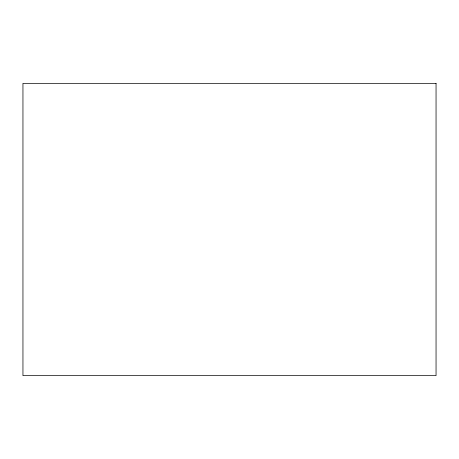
<?xml version="1.0" encoding="UTF-8"?>
<svg xmlns="http://www.w3.org/2000/svg" width="459" height="459" viewBox="0 0 459 459"><rect width="100%" height="100%" fill="white"/><g stroke="black" fill="none" stroke-linecap="round" stroke-linejoin="round"><path stroke-width="0.69" d="M436.05 83.36L22.95 83.36L22.95 375.64L436.05 375.64L436.05 83.36"/></g></svg>
